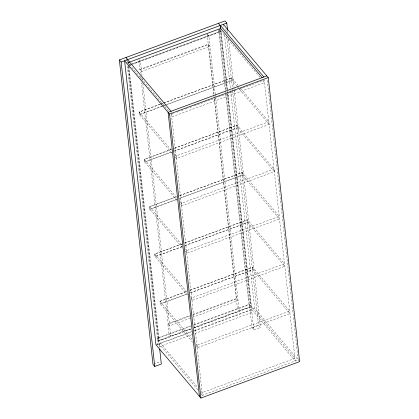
<?xml version="1.0" encoding="UTF-8"?>
<svg xmlns="http://www.w3.org/2000/svg" width="419" height="419" viewBox="0 0 419 419"><rect width="100%" height="100%" fill="white"/><g stroke="black" fill="none" stroke-linecap="round" stroke-linejoin="round"><path stroke-width="0.31" stroke-dasharray="2.1 1.57" d="M129.115 62.248L127.895 62.698L168.469 110.82M127.821 62.845L129.047 62.389M127.743 63.321L128.958 62.876M128.183 65.306L130.628 64.406M131.236 64.18L220.986 31.069L260.304 77.704M129.591 64.94L132.037 64.039M132.65 63.814L220.839 31.273L219.069 29.178M128.905 65.647L130.723 64.976M131.33 64.751L220.389 31.891L226.784 89.797M139.773 69.444L208.227 44.189L209.992 46.289L141.543 71.544L139.773 69.444L138.658 59.299M171.848 153.055L139.433 114.612L139.145 112.004L160 104.31M160.613 104.08L163.07 103.174M163.682 102.948L231.78 77.824L238.133 85.361M160.048 104.362L139.192 112.062L139.48 114.67L162.792 106.07M160.666 104.137L163.117 103.231M163.729 103.006L231.827 77.882L232.116 80.49L236.74 85.974M139.433 114.612L164.583 105.331M165.196 105.106L232.068 80.432L231.78 77.824M163.405 105.845L232.116 80.49M171.397 114.293L174.451 113.167M176.891 112.266L178.724 111.59M181.165 110.689L182.998 110.014M185.439 109.113L187.272 108.437M189.713 107.536L191.546 106.861M193.987 105.96L230.01 92.667M230.623 92.442L236.725 90.19M239.17 89.289L248.326 85.911M248.938 85.686L251.379 84.785M251.992 84.559L255.653 83.208M256.266 82.983L264.2 80.055L295.217 361L251.714 309.405L220.865 29.964M177.069 200.387L144.655 161.944L144.366 159.335L171.361 149.374M174.43 148.242L237.007 125.155L274.042 169.082L274.33 171.696L181.694 205.87L180.013 203.88M171.408 149.431L144.419 159.393L144.707 162.001L171.696 152.045M174.477 148.3L237.054 125.213L237.343 127.821L274.33 171.696M144.655 161.944L171.649 151.987M174.105 151.081L237.295 127.764L237.007 125.155M174.152 151.139L237.343 127.821M174.922 154.433L176.179 155.931L268.82 121.751L269.108 124.359L176.467 158.539L174.786 156.544M149.897 209.296L149.593 206.667L176.603 196.726L149.641 206.724L149.929 209.332L176.923 199.376M179.657 195.573L242.245 172.508L279.237 216.377L186.602 250.557L185.339 249.059M179.704 195.631L242.282 172.544L242.57 175.158L179.348 198.433M176.876 199.318L149.882 209.275L182.265 247.681M179.945 198.187L242.517 175.1L279.525 218.985L186.89 253.165L185.208 251.17M180.144 201.764L181.406 203.262L274.042 169.082M182.134 246.686L155.109 256.606L154.805 253.982L181.799 244.02M184.25 243.114L247.44 219.802L284.443 263.692L191.808 297.867L190.545 296.374M181.846 244.078L154.821 253.998L155.14 256.648M184.879 242.91L247.488 219.86M182.087 246.629L155.093 256.59L187.471 294.997M185.151 245.497L247.729 222.41L284.737 266.301L192.096 300.481L190.834 298.983M184.585 245.78L247.776 222.468L247.44 219.802M192.698 342.328L160.283 303.885L187.277 293.923L160.336 303.943L159.995 301.271L186.989 291.315M190.058 290.184L252.636 267.097L289.67 311.024L197.035 345.198L195.773 343.706M160.048 301.329L187.036 291.373M190.106 290.241L252.683 267.154M190.346 292.792L252.924 269.705L289.958 313.632L197.323 347.812L196.061 346.314M190.394 292.85L252.971 269.763L252.636 267.097M142.869 83.517L170.737 335.965L168.967 333.864L167.846 323.719L189.849 315.601M192.902 314.475L236.295 298.464L238.065 300.564L192.84 317.246M189.561 316.209L168.171 324.102L141.533 82.831M192.614 315.083L236.62 298.847L214.507 98.549M190.394 318.152L169.616 325.814L167.846 323.719M127.423 66.15L157.45 338.117L190.357 325.972M194.023 324.62L248.933 304.362L250.703 306.462L193.96 327.396M191.871 334.655L159.414 346.628L157.644 344.533L157.005 338.735L190.687 326.307M193.746 325.175L249.478 304.613L251.248 306.713L193.678 327.951M157.45 338.117L159.22 340.212L190.907 328.522M191.232 328.857L158.775 340.83L157.005 338.735M190.985 329.098L158.623 341.035L197.527 387.172M194.034 327.972L251.426 306.797L294.929 358.392L202.126 392.629L201.293 391.639M155.952 344.737L191.881 331.481M194.322 330.581L254.673 308.316L299.266 361.194M157.644 344.533L191.939 331.879M194.39 330.973L250.117 310.416L251.887 312.511L194.935 333.524M153.579 364.137L159.566 361.927L160.273 362.765M252.039 327.81L258.617 325.38L260.388 327.48L253.804 329.91L252.039 327.81L226.255 94.28M201.906 395.426L298.181 359.911L267.186 79.165M262.818 80.678L264.489 82.663L171.685 116.901L170.852 115.911M218.975 30.215L220.389 31.891M207.457 34.463L208.872 36.144L215.266 94.05M240.653 88.351L268.82 121.751M237.159 86.476L269.108 124.359M139.008 59.718L140.423 61.394L142.004 75.708M139.145 112.004L171.135 149.95M144.366 159.335L176.362 197.281M149.593 206.667L181.558 244.576M154.805 253.982L187.183 292.383M159.995 301.271L192.41 339.715M197.815 389.785L158.911 343.648L128.277 66.155M201.162 393.75L202.414 395.243L171.277 113.198M227.643 30.854L227.926 33.457M228.575 39.313L233.818 86.796M233.886 87.445L234.106 89.399M234.174 90.048L260.388 327.48M242.229 172.487L242.533 175.116M225.872 28.754L226.087 30.707M226.805 37.212L232.477 88.603M232.55 89.252L232.765 91.206M232.838 91.855L258.617 325.38M223.322 24.323L223.751 28.22M224.469 34.719L230.639 90.609M230.712 91.258L254.673 308.316M220.693 29.985L227.664 93.128M227.737 93.777L253.804 329.91M227.213 93.704L250.703 306.462M219.001 28.581L225.825 90.378M218.624 29.796L225.302 90.305M225.375 90.954L248.933 304.362M215.308 94.411L239.186 310.709L237.416 308.609L213.858 95.202M214.004 93.997L208.547 44.571L140.098 69.826L140.454 73.079M207.106 34.044L213.784 94.553M176.179 155.931L176.467 158.539M181.406 203.262L181.694 205.87M186.602 250.557L186.89 253.165M191.808 297.867L192.096 300.481M197.035 345.198L197.323 347.812M171.062 111.25L171.209 112.549M142.292 78.311L142.58 80.914M140.815 76.331L141.103 78.929M128.979 66.296L159.22 340.212M127.936 61.525L128.156 63.499M128.513 66.752L159.539 347.765M127.559 59.655L127.989 63.552M126.098 58.786L126.596 63.295"/><path stroke-width="0.63" d="M159.681 349.064L161.336 364.027L154.752 366.452L152.982 364.357L119.373 59.922L225.008 20.95L226.779 23.05L227.569 30.205M119.373 59.922L121.143 62.022L226.779 23.05M129.115 62.248L220.698 28.461L262.111 77.573M266.824 75.918L168.103 112.344L199.454 396.332M169.548 114.057L268.275 77.635L299.627 361.623L200.9 398.05L155.952 344.737L124.6 60.75L169.548 114.057L200.9 398.05M223.322 24.323L268.275 77.635M263.865 77.012L220.363 25.418L220.792 29.314M218.43 23.38L220.195 25.475L220.556 28.728M125.957 57.497L127.727 59.592M127.559 59.655L171.062 111.25M121.143 62.022L154.752 366.452"/></g></svg>
